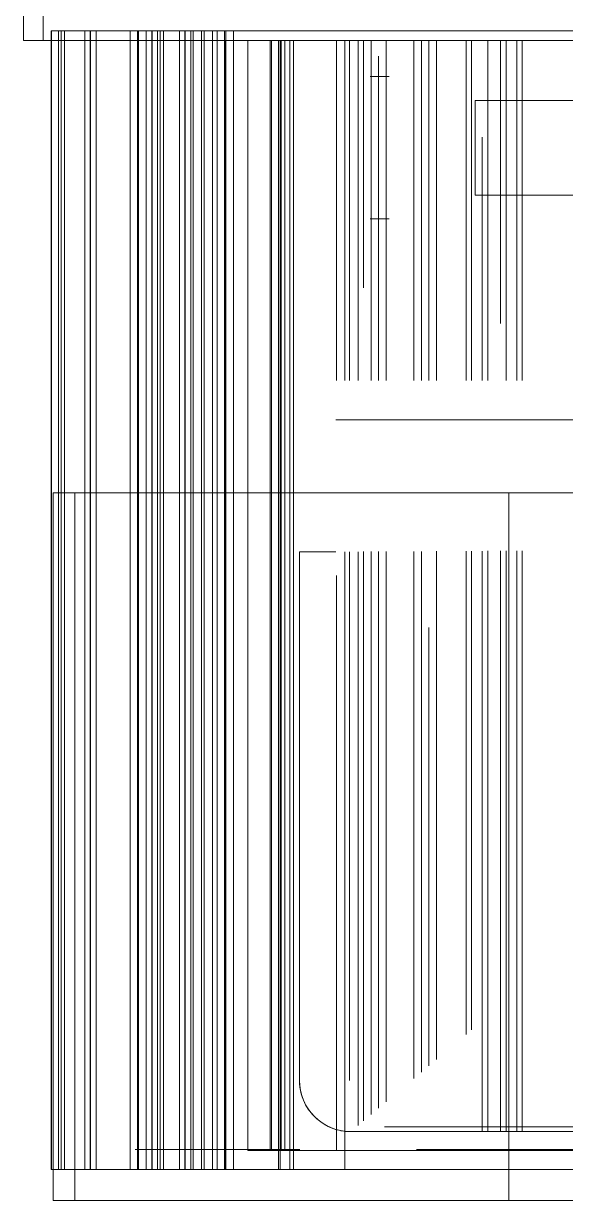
# Model space of a CAD drawing. Header units: metres. Extents: x 5 to 242, y -3 to 162.
# Drawn here: x 175.8705 to 175.9275, y 96.3267 to 96.4507 of the extents above; entities that cross this region are included whole.
import ezdxf

# ---------------------------------------------------------------- set-up
doc = ezdxf.new("R2010")
doc.units = ezdxf.units.M
doc.layers.add('P-SANR-FIXT', color=7, linetype='Continuous', lineweight=5)

# ---------------------------------------------------------------- blocks, each defined once
blk = doc.blocks.new('Bomba Jacuzzi1 - 15B-T 1_1_2CV TRIF_220_380V _1 1_2CV_-V93-TÉRREO 1_20')
at = {"layer": 'P-SANR-FIXT', "color": 9, "lineweight": 15, "true_color": 0xc0c0c0}
for p, q in [((0.3625000000002381, 0.07099999999982792), (0.347000000000181, 0.07099999999982792)), ((0.347, 0.07100000000000037), (0.347, -0.03549999999999972)), ((0.347, 0.07100000000000037), (0.347, 0.06858073366652413)), ((0.4025000000001597, 0.0689229999998588), (0.347000000000181, 0.0689229999998588)), ((0.347, 0.03340914061230959), (0.347, 0.06892300000000037)), ((0.347, 0.03425000000000075), (0.347, 0.06850000000000035)), ((0.22475, 0.06561000000000018), (0.22475, 0.06787700000000019)), ((0.22475, 0.06787700000000019), (0.22475, 0.06538964836981125)), ((0.22475, 0.06787700000000019), (0.29931, 0.06787700000000019)), ((0.3480000000001981, 0.0680796146836823), (0.2280000000002254, 0.0680796146836823)), ((0.228, 0.06805525443806236), (0.348, 0.06805525443806236)), ((0.228, 0.06704654188863934), (0.228, 0.06670651204640834)), ((0.228, 0.06704654188863941), (0.3480000000000001, 0.06704654188863941)), ((0.29931, 0.06538964836981125), (0.29931, 0.06787700000000019)), ((0.29931, 0.06787700000000019), (0.29931, 0.06561000000000018)), ((0.3480000000000001, 0.06670651204640843), (0.3480000000000001, 0.06704654188863941)), ((0.228, 0.06670651204640834), (0.348, 0.06670651204640834)), ((0.22475, -0.03958899999999985), (0.22475, 0.06561000000000018)), ((0.22475, 0.06561000000000018), (0.29931, 0.06561000000000018)), ((0.29931, 0.06561000000000018), (0.29931, -0.03958899999999985)), ((0.2993099999999624, 0.06398816443399662), (0.348, 0.06398816443399662)), ((0.2993099999999624, 0.06334349228478249), (0.348, 0.06334349228478249)), ((0.348, 0.06334349228478266), (0.348, 0.06398816443399662)), ((0.348, 0.06334349228478249), (0.348, 0.05910642130507819)), ((0.2993099999999624, 0.05901035397967331), (0.348, 0.05901035397967331)), ((0.348, 0.05808116123536132), (0.348, 0.05901035397967332)), ((0.2993099999999624, 0.05808116123536131), (0.348, 0.05808116123536131)), ((0.348, 0.05808116123536131), (0.348, 0.04889773822019833)), ((0.2993099999999624, 0.05227444382217284), (0.348, 0.05227444382217284)), ((0.348, 0.05108922620525986), (0.348, 0.05227444382217284)), ((0.2993099999999624, 0.05108922620525957), (0.348, 0.05108922620525957)), ((0.2993099999999624, 0.04399113564592626), (0.3470000000000056, 0.04399113564592626)), ((0.2993099999999624, 0.04296629320922056), (0.3470000000000056, 0.04296629320922056)), ((0.2993099999999624, 0.04258582075328829), (0.3470000000000056, 0.04258582075328829)), ((0.3070000000000001, -0.0358874999999998), (0.3070000000000001, 0.03812750000000024)), ((0.3111610916456814, 0.03577015809557726), (0.3470000000000056, 0.03577015809557726)), ((0.3111610916456814, 0.03441339729921027), (0.3470000000000057, 0.03441339729921027)), ((0.3111610916456814, 0.03283021856655725), (0.3470000000000056, 0.03283021856655725)), ((0.3111610916456814, 0.02752882198803624), (0.3470000000000057, 0.02752882198803624)), ((0.347, 6.782766491735204e-16), (0.347, 0.02637569020889971)), ((0.3111610916456814, 0.02382864442484966), (0.3470000000000057, 0.02382864442484966)), ((0.3111610916456814, 0.02211486953818725), (0.3470000000000056, 0.02211486953818725)), ((0.3111610916456814, 0.02020310340658629), (0.3470000000000056, 0.02020310340658629)), ((0.3111610916456814, 0.01848867566266661), (0.3470000000000057, 0.01848867566266661))]:
    blk.add_line(p, q, dxfattribs=at)
at = {"layer": 'P-SANR-FIXT', "color": 254, "lineweight": 15, "true_color": 0xe9e9e9}
for p, q in [((0.347, 0.06367654901927573), (0.347, 0.06892300000000037)), ((0.347, 0.06858073366652413), (0.347, 0.06148780366869538)), ((0.228, 0.06807961468380937), (0.228, 0.05910642130505874)), ((0.228, 0.06704654188863934), (0.228, 0.05910642130509016)), ((0.348, 0.0673345135777034), (0.348, 0.05910642130503507)), ((0.2993099999999624, 0.06455223450974541), (0.348, 0.06455223450974541)), ((0.347, 0.04873592067972066), (0.347, 0.06005704042279858)), ((0.228, 0.05910642130506704), (0.228, 0.05402742167816545)), ((0.228, 0.05626311757127336), (0.228, 0.05910642130506567)), ((0.228, 0.05745075376958936), (0.228, 0.05910642130505924)), ((0.230125, 0.05723110520762772), (0.230125, 0.05923973082170931)), ((0.347, 0.04843681451127801), (0.347, 0.05914375850776252)), ((0.348, 0.05910642130503586), (0.348, 0.05059786195270142)), ((0.348, 0.05747961468380935), (0.348, 0.05910642130505874)), ((0.348, 0.05660757970670938), (0.348, 0.05910642130511044)), ((0.348, 0.04970841344304741), (0.348, 0.0588883134797434)), ((0.230125, 0.05131200517422803), (0.230125, 0.05723110520762748)), ((0.2993099999999624, 0.05745075376958936), (0.348, 0.05745075376958936)), ((0.348, 0.05660757970670936), (0.348, 0.05745075376958936)), ((0.3480000000000001, 0.05689125283591829), (0.3480000000000001, 0.05733233527388732)), ((0.228, 0.0566027717954054), (0.228, 0.0545876367009584)), ((0.228, 0.05626311757127343), (0.228, 0.05402742167816545)), ((0.228, 0.05626311757127351), (0.2993099999999624, 0.05626311757127351)), ((0.2993099999999624, 0.05689125283591829), (0.3480000000000001, 0.05689125283591829)), ((0.2993099999999624, 0.05660757970670938), (0.348, 0.05660757970670938)), ((0.2993099999999624, 0.0566027717954054), (0.348, 0.0566027717954054)), ((0.228, 0.05458763670095829), (0.2993099999999624, 0.05458763670095829)), ((0.228, 0.05402742167816545), (0.2993099999999624, 0.05402742167816545)), ((0.228, 0.05398983281374339), (0.2993099999999624, 0.05398983281374339)), ((0.228, 0.04503453778431842), (0.228, 0.05315712824255545)), ((0.228, 0.05315712824255545), (0.2993099999999624, 0.05315712824255545)), ((0.3480000000000001, 0.05200049994969743), (0.3480000000000001, 0.05315712824255546)), ((0.228, 0.05200049994969743), (0.228, 0.04388035631404441)), ((0.228, 0.05173446933354327), (0.228, 0.04983047677137814)), ((0.2993099999999624, 0.05200049994969743), (0.3480000000000001, 0.05200049994969743)), ((0.348, 0.04388035631404441), (0.348, 0.05200049994969743)), ((0.228, 0.05059786195270124), (0.2993099999999624, 0.05059786195270124)), ((0.228, 0.04983047677137833), (0.2993099999999624, 0.04983047677137833)), ((0.228, 0.04970841344304741), (0.2993099999999624, 0.04970841344304741)), ((0.347, 0.0497500000000005), (0.29930999999997, 0.0497500000000005)), ((0.228, 0.04487792079988976), (0.228, 0.04349273500676679)), ((0.23, 0.04578488416610221), (0.23, 0.0237000000000005)), ((0.2299999999999887, 0.0450345377843182), (0.2993099999999624, 0.0450345377843182)), ((0.2299999999999887, 0.04487792079988945), (0.2993099999999624, 0.04487792079988945)), ((0.347, 0.0335168614282426), (0.347, 0.04578488416610214)), ((0.348, 0.04349273500676645), (0.348, 0.04487792079988943)), ((0.228, 0.04349273500676649), (0.228, 0.0366790562594632)), ((0.2299999999999887, 0.04388035631404441), (0.2993099999999624, 0.04388035631404441)), ((0.2993099999999624, 0.04349273500676648), (0.3470000000000056, 0.04349273500676648)), ((0.348, 0.03806257673047311), (0.348, 0.04107909392190224)), ((0.348, 0.03717752611614354), (0.348, 0.04017155620307538)), ((0.2299999999999887, 0.03806257673047311), (0.2906064571830425, 0.03806257673047311)), ((0.2565729469977752, 0.03717752611614328), (0.2931081209429767, 0.03717752611614328)), ((0.2331351193337386, 0.03519585223503646), (0.2931188033828162, 0.03519585223503646)), ((0.228, 0.03362485282570046), (0.228, 0.02832466643461644)), ((0.3281760000000001, 0.03250000000000047), (0.3281760000000001, 0.03449169630102453)), ((0.347, 0.02370000000000035), (0.347, 0.03351686142824269)), ((0.348, 0.02832466643461644), (0.348, 0.03362485282570046)), ((0.2325, 0.01650000000000011), (0.2325, 0.02857883832488665)), ((0.2325, 0.01650000000000049), (0.2325, 0.02857883832488689)), ((0.2382775157503292, 0.02911329611133527), (0.2931515920978691, 0.02911329611133527)), ((0.2422530228755266, 0.02441096605925348), (0.2931769405462929, 0.02441096605925348)), ((0.2319999999999774, 0.02270288994698247), (0.2931861481260656, 0.02270288994698247)), ((0.2325, 0.02156675682618977), (0.2325, -1.936952461145112e-17)), ((0.2325, 0.02156675682619025), (0.2325, 0.007893980875627532)), ((0.2319999999999774, 0.0207849420074941), (0.2931964870440036, 0.0207849420074941)), ((0.2319999999999774, 0.01907726570232545), (0.2932056924685453, 0.01907726570232545))]:
    blk.add_line(p, q, dxfattribs=at)
at = {"layer": 'P-SANR-FIXT', "color": 254, "lineweight": 15, "true_color": 0xd3d3d3}
for p, q in [((0.347, 0.0661659191008012), (0.347, 0.06850000000000035)), ((0.228, 0.06807961468380938), (0.348, 0.06807961468380938)), ((0.228, 0.0673345135777034), (0.348, 0.0673345135777034)), ((0.348, 0.06805525443806236), (0.348, 0.05910642130505924)), ((0.348, 0.06670651204640834), (0.348, 0.05910642130506567)), ((0.22475, 0.06538964836981125), (0.22475, 0.01991000000000021)), ((0.29931, 0.0355784148328676), (0.29931, 0.06538964836981123)), ((0.228, 0.06398816443399646), (0.228, 0.06334349228478249)), ((0.228, 0.06398816443399662), (0.2993099999999624, 0.06398816443399662)), ((0.228, 0.05910642130507819), (0.228, 0.06334349228478249)), ((0.228, 0.06334349228478249), (0.2993099999999624, 0.06334349228478249)), ((0.348, 0.05910642130506704), (0.348, 0.06398816443399631)), ((0.228, 0.0590103539796731), (0.228, 0.05808116123536108)), ((0.228, 0.05901035397967331), (0.2993099999999624, 0.05901035397967331)), ((0.348, 0.05910642130507819), (0.348, 0.05337864886637632)), ((0.348, 0.04983047677137833), (0.348, 0.05901035397967331)), ((0.228, 0.04889773822019833), (0.228, 0.05808116123536131)), ((0.228, 0.05808116123536131), (0.2993099999999624, 0.05808116123536131)), ((0.2993099999999624, 0.05337864886637633), (0.3480000000000001, 0.05337864886637633)), ((0.348, 0.05059786195270124), (0.348, 0.05398983281374326)), ((0.3480000000000001, 0.05173446933354342), (0.3480000000000001, 0.05337864886637633)), ((0.228, 0.05227444382217256), (0.228, 0.05108922620525957)), ((0.228, 0.05227444382217284), (0.2993099999999624, 0.05227444382217284)), ((0.228, 0.04296629320922029), (0.228, 0.05108922620525957)), ((0.228, 0.05108922620525957), (0.2993099999999624, 0.05108922620525957)), ((0.348, 0.05108922620525957), (0.348, 0.04296629320922029)), ((0.2993099999999624, 0.0488977382201987), (0.3480000000000001, 0.0488977382201987)), ((0.347000000000181, 0.04739999999986794), (0.299310000000146, 0.04739999999986794)), ((0.228, 0.04399113564592594), (0.228, 0.04258582075328791)), ((0.228, 0.04399113564592626), (0.2993099999999624, 0.04399113564592626)), ((0.2993099999999624, 0.04415434551931855), (0.3470000000000056, 0.04415434551931855)), ((0.348, 0.04258582075328826), (0.348, 0.04399113564592628)), ((0.228, 0.04296629320922056), (0.2993099999999624, 0.04296629320922056)), ((0.228, 0.03577015809557729), (0.228, 0.04258582075328829)), ((0.228, 0.04258582075328829), (0.2993099999999624, 0.04258582075328829)), ((0.2931030000000001, 0.04195250000000023), (0.2374140000000067, 0.04195250000000022)), ((0.2931030000000001, 0.03812750000000022), (0.2931030000000001, 0.04195250000000023)), ((0.228, 0.03667905625946321), (0.228, 0.03337462172981618)), ((0.232, 0.03653849999999357), (0.232, -0.0370074999999998)), ((0.3111610916456814, 0.03717752611614328), (0.3470000000000056, 0.03717752611614328)), ((0.3480000000000001, 0.0333746217298159), (0.3480000000000001, 0.03667905625946292)), ((0.228, 0.03577015809557698), (0.228, 0.03252197141200296)), ((0.3209215937765435, 0.03519585223503646), (0.3470000000000056, 0.03519585223503646)), ((0.348, 0.03252197141200328), (0.348, 0.03577015809557728)), ((0.228, 0.03441339729920989), (0.228, 0.03283021856655686)), ((0.3480000000000001, 0.03283021856655724), (0.3480000000000001, 0.03441339729921027)), ((0.228, 0.02752882198803626), (0.228, 0.03283021856655725)), ((0.348, 0.03283021856655725), (0.348, 0.02752882198803626)), ((0.230125, -0.02962499999999924), (0.230125, 0.02962500000000071)), ((0.3111610916456814, 0.02911329611133527), (0.3470000000000056, 0.02911329611133527)), ((0.228, 0.02832466643461642), (0.228, 0.02078494200749445)), ((0.228, 0.02752882198803589), (0.228, 0.02020310340658594)), ((0.3070000000000001, 0.02752882198810231), (0.3070000000000001, 0.01226802273793132)), ((0.228, 0.02078494200749444), (0.228, 0.02441096605925348)), ((0.228, 0.02441096605925387), (0.228, 0.02270288994698288)), ((0.228, 0.02382864442484925), (0.228, 0.02211486953818725)), ((0.228, 0.02382864442484925), (0.228, 0.02020310340658629)), ((0.23, 0.02370000000000009), (0.23, -0.02369999999999983)), ((0.3111610916456814, 0.02441096605925348), (0.3470000000000056, 0.02441096605925348)), ((0.347, -0.02369999999999956), (0.347, 0.02370000000000035)), ((0.3480000000000001, 0.0207849420074941), (0.3480000000000001, 0.0246196538079821)), ((0.348, 0.02441096605925348), (0.348, 0.02078494200749444)), ((0.3480000000000001, 0.02020310340658628), (0.3480000000000001, 0.02392471051124041)), ((0.348, 0.02020310340658629), (0.348, 0.02382864442484925)), ((0.3480000000000001, 0.02211486953818767), (0.3480000000000001, 0.02382864442484966)), ((0.228, 0.02270288994698248), (0.228, 0.01907726570232545)), ((0.3111610916456814, 0.02270288994698247), (0.3367951269906149, 0.02270288994698247)), ((0.330676, 0.0005000000000009058), (0.330676, 0.02344646881728786)), ((0.3406760000000001, 0.0234464688172883), (0.3406760000000001, 0.0005000000000013711)), ((0.3480000000000001, 0.02270288994698247), (0.3480000000000001, 0.0235590305561001)), ((0.348, 0.01907726570232545), (0.348, 0.02270288994698248)), ((0.228, 0.01848867566266627), (0.228, 0.02211486953818725)), ((0.348, 0.02211486953818725), (0.348, 0.01848867566266627)), ((0.22475, 0.0199100000000002), (0.22475, -0.03958899999999982)), ((0.22475, 0.01991000000000021), (0.29931, 0.01991000000000021)), ((0.29931, 0.01991000000000021), (0.29931, 0.02062157837907333)), ((0.29931, -0.03958899999999982), (0.29931, 0.0199100000000002)), ((0.3171659846497501, 0.0207849420074941), (0.3470000000000057, 0.0207849420074941)), ((0.228, 0.01907726570232578), (0.228, 0.01102011882493882)), ((0.3111610916456814, 0.01907726570232545), (0.3470000000000056, 0.01907726570232545)), ((0.348, 0.01508842303217051), (0.348, 0.01907726570232543)), ((0.228, 0.01848867566266626), (0.228, 0.01070967566265323)), ((0.3480000000000001, 0.01463493201259866), (0.3480000000000001, 0.01848867566266661))]:
    blk.add_line(p, q, dxfattribs=at)
at = {"layer": 'P-SANR-FIXT', "color": 254, "lineweight": 15, "true_color": 0xe0e0e0}
for p, q in [((0.228, 0.05910642130505924), (0.228, 0.06805525443806236)), ((0.228, 0.0673345135777034), (0.228, 0.0670417349996694)), ((0.228, 0.06704173499966931), (0.348, 0.06704173499966931)), ((0.348, 0.05910642130505874), (0.348, 0.06807961468380937)), ((0.348, 0.06704173499966931), (0.348, 0.06733451357770333)), ((0.348, 0.05910642130511044), (0.348, 0.06704654188863934)), ((0.228, 0.05910642130506567), (0.228, 0.06670651204640834)), ((0.228, 0.06398816443399631), (0.228, 0.05910642130506704)), ((0.228, 0.05337864886637632), (0.228, 0.05910642130507819)), ((0.228, 0.05901035397967331), (0.228, 0.04983047677137833)), ((0.348, 0.05910642130505924), (0.348, 0.05745075376958936)), ((0.348, 0.05910642130506567), (0.348, 0.05626311757127336)), ((0.348, 0.05402742167816545), (0.348, 0.05910642130506704)), ((0.230125, 0.05131200517422851), (0.230125, 0.05723110520762772)), ((0.2993099999999624, 0.05626311757127351), (0.3480000000000001, 0.05626311757127351)), ((0.3480000000000001, 0.05458763670095828), (0.3480000000000001, 0.05660277179540533)), ((0.3480000000000001, 0.05402742167816557), (0.3480000000000001, 0.05626311757127351)), ((0.2993099999999624, 0.05458763670095829), (0.3480000000000001, 0.05458763670095829)), ((0.228, 0.0539898328137434), (0.228, 0.05242987372520175)), ((0.228, 0.05337864886637619), (0.228, 0.05173446933354327)), ((0.228, 0.05337864886637633), (0.2993099999999624, 0.05337864886637633)), ((0.2993099999999624, 0.05402742167816545), (0.348, 0.05402742167816545)), ((0.2993099999999624, 0.05398983281374339), (0.348, 0.05398983281374339)), ((0.228, 0.05242987372520175), (0.228, 0.05059786195270142)), ((0.228, 0.05227444382217227), (0.228, 0.04415434551931855)), ((0.2993099999999624, 0.05315712824255545), (0.348, 0.05315712824255545)), ((0.348, 0.05315712824255545), (0.348, 0.04503453778431842)), ((0.348, 0.04415434551931855), (0.348, 0.05227444382217227)), ((0.230125, 0.04189607678530286), (0.230125, 0.05131200517422803)), ((0.230125, 0.04189607678530354), (0.230125, 0.05131200517422851)), ((0.3480000000000001, 0.04983047677137833), (0.3480000000000001, 0.05173446933354342)), ((0.228, 0.04970841344304743), (0.228, 0.04749535880362458)), ((0.2993099999999624, 0.05059786195270124), (0.348, 0.05059786195270124)), ((0.2993099999999624, 0.04983047677137833), (0.348, 0.04983047677137833)), ((0.2993099999999624, 0.04970841344304741), (0.348, 0.04970841344304741)), ((0.348, 0.0450345377843182), (0.348, 0.04970841344304724)), ((0.228, 0.0488977382201985), (0.228, 0.04415434551931855)), ((0.228, 0.0488977382201987), (0.2993099999999624, 0.0488977382201987)), ((0.3480000000000001, 0.04415434551931879), (0.3480000000000001, 0.0488977382201987)), ((0.228, 0.04749535880362458), (0.228, 0.04503453778431843)), ((0.299310000000146, 0.04739999999986794), (0.2300000000001903, 0.04739999999986794)), ((0.23, 0.04740000000000034), (0.23, 0.04104960413938257)), ((0.23, 0.04740000000000034), (0.23, 0.04578488416610221)), ((0.347, 0.04578488416610214), (0.347, 0.04740000000000034)), ((0.347, 0.04578488416610216), (0.347, 0.04740000000000034)), ((0.228, 0.0380625767304734), (0.228, 0.04487792079988945)), ((0.2993099999999624, 0.0450345377843182), (0.3470000000000056, 0.0450345377843182)), ((0.2993099999999624, 0.04487792079988945), (0.3470000000000056, 0.04487792079988945)), ((0.347, 0.03351686142824269), (0.347, 0.04578488416610216)), ((0.348, 0.04487792079988945), (0.348, 0.0380625767304734)), ((0.228, 0.04415434551931855), (0.2993099999999624, 0.04415434551931855)), ((0.228, 0.04399113564592625), (0.228, 0.03717752611614328)), ((0.228, 0.0438803563140444), (0.228, 0.03806257673047339)), ((0.2993099999999624, 0.04388035631404441), (0.3470000000000056, 0.04388035631404441)), ((0.348, 0.03717752611614328), (0.348, 0.04399113564592625)), ((0.348, 0.04107909392190224), (0.348, 0.04388035631404417)), ((0.228, 0.0429662932092203), (0.228, 0.03717752611614326)), ((0.348, 0.04017155620307538), (0.348, 0.04296629320922055)), ((0.348, 0.04258582075328829), (0.348, 0.03577015809557729)), ((0.23, 0.04104960413938257), (0.23, 0.02370000000000009)), ((0.2374140000000067, 0.04195250000000025), (0.2931030000000001, 0.04195250000000027)), ((0.2931030000000001, 0.04195250000000027), (0.2931030000000001, 0.03812750000000028)), ((0.3111610916456814, 0.03806257673047311), (0.3470000000000056, 0.03806257673047311)), ((0.228, 0.03717752611614328), (0.2565729469977752, 0.03717752611614328)), ((0.3111610916456814, 0.0366790562594632), (0.3470000000000056, 0.0366790562594632)), ((0.228, 0.02989471143049044), (0.228, 0.03519585223503646)), ((0.228, 0.03519585223503648), (0.228, 0.03362485282570047)), ((0.2326495819479997, 0.03577015809557726), (0.2931157075213573, 0.03577015809557726)), ((0.29931, 0.02605105212114477), (0.29931, 0.0355784148328676)), ((0.348, 0.03362485282570009), (0.348, 0.03519585223503609)), ((0.348, 0.03519585223503646), (0.348, 0.02989471143049044)), ((0.228, 0.03441339729921027), (0.228, 0.02911329611133527)), ((0.2337966329106783, 0.03441339729921027), (0.2931230212957365, 0.03441339729921027)), ((0.3111610916456814, 0.03362485282570008), (0.3453226569670745, 0.03362485282570008)), ((0.348, 0.02911329611133527), (0.348, 0.03441339729921027)), ((0.228, 0.03337462172981618), (0.228, 0.02989471143049011)), ((0.228, 0.03252197141200296), (0.228, 0.02911329611133492)), ((0.2351351051706483, 0.03283021856655725), (0.293131555601924, 0.03283021856655725)), ((0.3480000000000001, 0.02989471143048979), (0.3480000000000001, 0.0333746217298159)), ((0.348, 0.02911329611133524), (0.348, 0.03252197141200328)), ((0.3111610916456814, 0.02989471143048979), (0.3470000000000057, 0.02989471143048979)), ((0.232, 0.01226802273793272), (0.232, 0.02752882198810296)), ((0.239617083176856, 0.02752882198803624), (0.2931601333869575, 0.02752882198803624)), ((0.3111610916456814, 0.02832466643461644), (0.3470000000000056, 0.02832466643461644)), ((0.3480000000000001, 0.0246196538079821), (0.3480000000000001, 0.02832466643461611)), ((0.3480000000000001, 0.02392471051124041), (0.3480000000000001, 0.02752882198803622)), ((0.29931, 0.02062157837907333), (0.29931, 0.02605105212114477)), ((0.23, 0.0237000000000005), (0.23, -0.02369999999999941)), ((0.2427453370646591, 0.02382864442484966), (0.2931800796176581, 0.02382864442484966)), ((0.347, 0.01226802273785972), (0.347, 0.02370000000000024)), ((0.3480000000000001, 0.0235590305561001), (0.3480000000000001, 0.02441096605925347)), ((0.3406760000000001, 0.02344646881728749), (0.330676, 0.02344646881728749)), ((0.330676, 0.0234464688172883), (0.3406760000000001, 0.0234464688172883)), ((0.2319999999999774, 0.02211486953818725), (0.2931893179173486, 0.02211486953818725)), ((0.2319999999999774, 0.02020310340658629), (0.2931996235115408, 0.02020310340658629)), ((0.2319999999999774, 0.01848867566266661), (0.2932088653305496, 0.01848867566266661)), ((0.348, 0.01102011882493845), (0.348, 0.01508842303217051)), ((0.3480000000000001, 0.0107096756626536), (0.3480000000000001, 0.01463493201259866))]:
    blk.add_line(p, q, dxfattribs=at)
at = {"layer": 'P-SANR-FIXT', "color": 7, "lineweight": 15, "true_color": 0xefefef}
for p, q in [((0.228, 0.05910642130503507), (0.228, 0.0673345135777034)), ((0.348, 0.05910642130507025), (0.348, 0.06704173499966938)), ((0.228, 0.06455223450974541), (0.2993099999999624, 0.06455223450974541)), ((0.348, 0.06395058319665341), (0.348, 0.06455223450974543)), ((0.348, 0.06455223450974541), (0.348, 0.05458763670095839)), ((0.2993099999999624, 0.06395058319665341), (0.348, 0.06395058319665341)), ((0.228, 0.05910642130509016), (0.228, 0.05660757970670938)), ((0.228, 0.05910642130505874), (0.228, 0.05747961468380935)), ((0.228, 0.05059786195270142), (0.228, 0.05910642130503586)), ((0.228, 0.0588883134797434), (0.228, 0.04970841344304741)), ((0.230125, 0.05723110520762748), (0.230125, 0.05925000000000034)), ((0.230125, 0.05923973082170931), (0.230125, 0.05925000000000034)), ((0.347, 0.05943344278509556), (0.347, 0.05020458146424511)), ((0.348, 0.05398983281374339), (0.348, 0.05910642130504208)), ((0.348, 0.05910642130503507), (0.348, 0.05689125283591841)), ((0.228, 0.05745075376958935), (0.228, 0.05660757970670929)), ((0.228, 0.05745075376958936), (0.2993099999999624, 0.05745075376958936)), ((0.228, 0.05733233527388735), (0.228, 0.05689125283591834)), ((0.2993099999999624, 0.05747961468380935), (0.348, 0.05747961468380935)), ((0.3480000000000001, 0.05733233527388732), (0.3480000000000001, 0.05747961468380936)), ((0.228, 0.05689125283591829), (0.2993099999999624, 0.05689125283591829)), ((0.228, 0.05660757970670938), (0.2993099999999624, 0.05660757970670938)), ((0.228, 0.0566027717954054), (0.2993099999999624, 0.0566027717954054)), ((0.228, 0.05315712824255573), (0.228, 0.05200049994969771)), ((0.228, 0.05200049994969743), (0.2993099999999624, 0.05200049994969743)), ((0.29930999999997, 0.0497500000000005), (0.2280000000000273, 0.0497500000000005)), ((0.29930999999997, 0.04975000000000052), (0.347, 0.04975000000000052)), ((0.2299999999999887, 0.04349273500676648), (0.2993099999999624, 0.04349273500676648)), ((0.348, 0.0366790562594632), (0.348, 0.04349273500676649)), ((0.237404914489052, 0.0366790562594632), (0.2931108080017555, 0.0366790562594632)), ((0.2344632947864616, 0.03362485282570008), (0.2931272720350155, 0.03362485282570008)), ((0.347, 0.02370000000000024), (0.347, 0.0335168614282426)), ((0.2325, 0.02857883832488665), (0.2325, 0.03300000000000034)), ((0.2325, 0.02857883832488689), (0.2325, 0.03300000000000034)), ((0.2325, 0.03050000000000034), (0.2325, 0.02156675682618977)), ((0.2325, 0.03050000000000034), (0.2325, 0.02156675682619025)), ((0.237616881100168, 0.02989471143048979), (0.2931473797891083, 0.02989471143048979)), ((0.2389442496597333, 0.02832466643461644), (0.2851180208463371, 0.02832466643461644)), ((0.2325, 0.008541028488383222), (0.2325, 0.01650000000000011)), ((0.2325, 0.008541028488383694), (0.2325, 0.01650000000000049))]:
    blk.add_line(p, q, dxfattribs=at)
at = {"layer": 'P-SANR-FIXT', "color": 7, "lineweight": 15, "true_color": 0xf3f3f3}
for p, q in [((0.228, 0.06704173499966938), (0.228, 0.05910642130507025)), ((0.347, 0.0593227401592338), (0.347, 0.0661659191008012)), ((0.228, 0.05458763670095839), (0.228, 0.06455223450974541)), ((0.228, 0.06455223450974555), (0.228, 0.06395058319665356)), ((0.228, 0.06395058319665341), (0.2993099999999624, 0.06395058319665341)), ((0.347, 0.06005704042279858), (0.347, 0.06367654901927573)), ((0.348, 0.05910642130504208), (0.348, 0.06395058319665341)), ((0.347, 0.06148780366869538), (0.347, 0.05943344278509556)), ((0.2993099999999624, 0.05978096665504219), (0.348, 0.05978096665504219)), ((0.348, 0.05978096665504219), (0.348, 0.05910642130503586)), ((0.228, 0.05689125283591841), (0.228, 0.05910642130503507)), ((0.228, 0.05910642130504208), (0.228, 0.05398983281374339)), ((0.348, 0.0566027717954054), (0.348, 0.05910642130507025)), ((0.228, 0.05747961468380936), (0.228, 0.05733233527388735)), ((0.228, 0.05747961468380935), (0.2993099999999624, 0.05747961468380935)), ((0.2280000000000273, 0.04975000000000052), (0.29930999999997, 0.04975000000000052)), ((0.343176, 0.03449169630102453), (0.343176, 0.03250000000000047))]:
    blk.add_line(p, q, dxfattribs=at)
at = {"layer": 'P-SANR-FIXT', "color": 7, "lineweight": 15, "true_color": 0xf6f6f6}
for p, q in [((0.228, 0.06395058319665341), (0.228, 0.05910642130504208)), ((0.228, 0.05910642130503586), (0.228, 0.05978096665504219)), ((0.228, 0.05978096665504219), (0.2993099999999624, 0.05978096665504219)), ((0.348, 0.05888831347974298), (0.348, 0.05978096665504199)), ((0.228, 0.05910642130507025), (0.228, 0.0566027717954054)), ((0.2993099999999624, 0.05888831347974299), (0.348, 0.05888831347974299)), ((0.347, 0.05914375850776252), (0.347, 0.0593227401592338))]:
    blk.add_line(p, q, dxfattribs=at)
at = {"layer": 'P-SANR-FIXT', "color": 7, "lineweight": 15, "true_color": 0xf8f8f8}
for p, q in [((0.228, 0.05978096665504221), (0.228, 0.0588883134797432)), ((0.228, 0.05888831347974299), (0.2993099999999624, 0.05888831347974299))]:
    blk.add_line(p, q, dxfattribs=at)
at = {"layer": 'P-SANR-FIXT', "color": 254, "lineweight": 15, "true_color": 0xd3d3d3}
blk.add_arc((0.2374140000000067, 0.03653849999999356), 0.005414000000006695, 89.9999999999995, 179.9999999999994, dxfattribs=at)
at = {"layer": 'P-SANR-FIXT', "color": 254, "lineweight": 15, "true_color": 0xe0e0e0}
for radius, start, end in [(0.005414000000006682, 90, 150), (0.005414000000006686, 149.9999999999999, 164.9999999999999)]:
    blk.add_arc((0.2374140000000067, 0.0365384999999936), radius, start, end, dxfattribs=at)
at = {"layer": 'P-SANR-FIXT', "color": 254, "lineweight": 15, "true_color": 0xe9e9e9}
blk.add_arc((0.2374140000000067, 0.0365384999999936), 0.005414000000006669, 164.9999999999999, 179.9999999999999, dxfattribs=at)

msp = doc.modelspace()

# ---------------------------------------------------------------- block references
at = {"layer": 'P-SANR-FIXT', "color": 254, "lineweight": 15, "true_color": 0xd3d3d3, "rotation": 89.99999999999915}
msp.add_blockref('Bomba Jacuzzi1 - 15B-T 1_1_2CV TRIF_220_380V _1 1_2CV_-V93-TÉRREO 1_20', (175.9414830326923, 96.10195853299291), dxfattribs=at)

doc.saveas('drawing.dxf')
